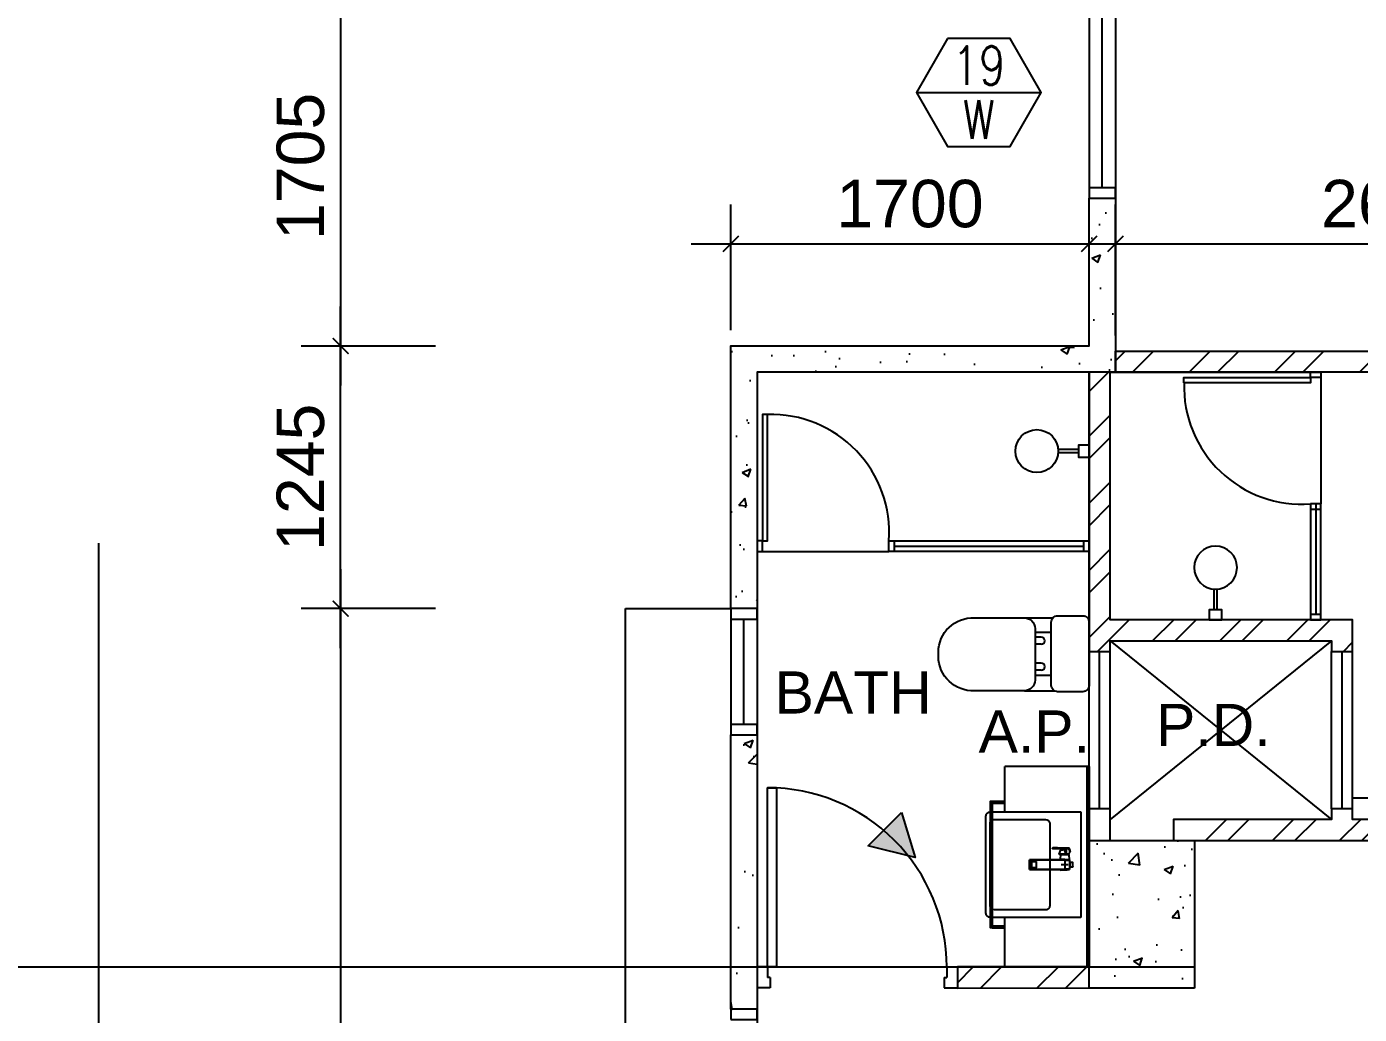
# Model space of a CAD drawing. Header units: millimetres. Extents: x 0 to 70486, y 148 to 42536.
# Drawn here: x 8159 to 14481, y 21393 to 26078 of the extents above; entities that cross this region are included whole.
import ezdxf
from ezdxf.enums import TextEntityAlignment as Align

# ---------------------------------------------------------------- set-up
doc = ezdxf.new("R2010")
doc.units = ezdxf.units.MM
doc.linetypes.add('CENTERX2', pattern=[101.6, 63.5, -12.7, 12.7, -12.7])
doc.layers.get('Defpoints').update_dxf_attribs({"color": 8})
for name, color, linetype in [('Architectural Features', 8, 'Continuous'), ('Default', 8, 'Continuous'), ('Door', 8, 'Continuous'), ('FSD', 8, 'Continuous'), ('GBP A.P.', 8, 'Continuous'), ('GBP Dim', 8, 'Continuous'), ('GBP Text 200', 8, 'Continuous'), ('grid', 8, 'CENTERX2'), ('hatch', 8, 'Continuous'), ('LP-Furn built-in', 8, 'Continuous'), ('LP-Sanitary', 8, 'Continuous'), ('LP-WC', 8, 'Continuous'), ('PD', 8, 'Continuous'), ('PD DOOR', 8, 'Continuous'), ('TEXT', 8, 'Continuous'), ('TEXT Ref', 8, 'Continuous'), ('WALL-NEW', 8, 'Continuous'), ('WALL-STRUCTURE', 8, 'Continuous'), ('WINDOW', 8, 'Continuous'), ('Window Mark', 8, 'Continuous'), ('zzz-room mix', 8, 'Continuous')]:
    doc.layers.add(name, color=color, linetype=linetype)
doc.layers.add('LP-Nonplot', color=8, linetype='Continuous', plot=False)
doc.styles.add('BH', font='arial.ttf')
doc.styles.add('ROMANS', font='romans.shx')
doc.dimstyles.new('200 GBP', dxfattribs={"dimscale": 1.5, "dimtxt": 150, "dimasz": 50, "dimexe": 125, "dimexo": 50, "dimgap": 50, "dimtad": 1, "dimdec": 0, "dimzin": 0, "dimdsep": 46, "dimtxsty": 'BH', "dimblk": 'ARCHTICK', "dimcen": 0.09, "dimdle": 125, "dimclrd": 9, "dimclre": 9, "dimclrt": 1, "dimadec": 0, "dimazin": 0, "dimtfac": 1, "dimtdec": 0, "dimtix": 1, "dimtmove": 2, "dimatfit": 3, "dimldrblk": 'ARCHTICK', "dimfxl": 300, "dimfxlon": 1, "dimtolj": 1, "dimtzin": 0, "dimarcsym": 0})

# ---------------------------------------------------------------- blocks, each defined once
blk = doc.blocks.new('SEANNOT_GROUP2')
at = {"layer": 'Default'}
blk.add_line((81.5, 351.1), (81.5, 317.9), dxfattribs=at)
blk = doc.blocks.new('SEANNOT_GROUP3')
at = {"layer": 'Default'}
blk.add_line((99.8, 335.2), (63.8, 335.2), dxfattribs=at)
blk = doc.blocks.new('ghtfdgd')
at = {"layer": 'LP-Sanitary'}
for p, q in [((79214.2, -115039.6), (79218.2, -114994.6)), ((79220.2, -114994.6), (79217.1, -115027.9)), ((79220.2, -114994.6), (79218.2, -114994.6)), ((79218.9, -115183.4), (79220.2, -114994.6)), ((79261.1, -114994.6), (79220.2, -114994.6)), ((79230.7, -114993.6), (79230.7, -114979.6)), ((79231.2, -114979.1), (79250.2, -114979.1)), ((79250.2, -114994.1), (79231.2, -114994.1)), ((79238.9, -114994.1), (79238.9, -114994.6)), ((79242.4, -114994.6), (79242.4, -114994.1)), ((79250.7, -114979.6), (79250.7, -114993.6)), ((79263.2, -114994.6), (79261.1, -114994.6)), ((79261.1, -114994.6), (79262.4, -115183.4)), ((79264.2, -115027.9), (79261.1, -114994.6)), ((79263.2, -114994.6), (79288.7, -114996.6)), ((79263.2, -114994.6), (79267.1, -115039.6)), ((79288.7, -115037.7), (79288.7, -114996.6)), ((79290.7, -115009.4), (79290.7, -115000.9)), ((79317.3, -115002.9), (79318.9, -114997.5)), ((79319.4, -115044.7), (79317.3, -115002.9)), ((79318.7, -114997.4), (79318.9, -114997.5)), ((79319.3, -114997.6), (79318.9, -114997.4)), ((79318.9, -114997.5), (79319.4, -114997.7)), ((79319.4, -114997.7), (79319.4, -115044.7)), ((79319.8, -115045.3), (79319.8, -114998.3)), ((79217.1, -115027.9), (79214.2, -115039.6)), ((79217.1, -115039.6), (79214.2, -115039.6)), ((79215.7, -115019.1), (79215.7, -115005.6)), ((79215.7, -115005.6), (79217.2, -115005.6)), ((79217.5, -115184.4), (79217.1, -115027.9)), ((79264.2, -115027.9), (79263.8, -115184.4)), ((79264.2, -115027.9), (79267.1, -115039.6)), ((79267.1, -115039.6), (79264.2, -115039.6)), ((79288.7, -115037.7), (79267.1, -115039.6)), ((79290.7, -115009.6), (79290.7, -115009.4)), ((79290.7, -115010.3), (79290.7, -115009.6)), ((79290.7, -115044.4), (79290.7, -115010.3)), ((79290.7, -115044.7), (79290.7, -115044.4)), ((79290.9, -115010.4), (79310.4, -115018.6)), ((79290.9, -115010.4), (79290.9, -115044.5)), ((79290.9, -115044.5), (79310.4, -115036.3)), ((79310.7, -115017.8), (79291, -115009.5)), ((79291, -115009.5), (79291, -115009.5)), ((79291, -115009.5), (79291, -115009.5)), ((79291, -115044.9), (79310.7, -115036.6)), ((79310.4, -115018.6), (79310.5, -115018.7)), ((79310.4, -115036.3), (79310.5, -115036.2)), ((79310.5, -115018.7), (79310.5, -115027.4)), ((79310.5, -115036.2), (79310.5, -115027.4)), ((79310.7, -115017.8), (79314.8, -115009.2)), ((79313.5, -115028.9), (79313.5, -115020.8)), ((79313.5, -115020.8), (79317.3, -115050.9)), ((79313.5, -115028.9), (79313.5, -115036.9)), ((79313.5, -115036.9), (79317.3, -115075.5)), ((79313.5, -115037), (79317.3, -115075.5)), ((79315.2, -115010.7), (79313.6, -115020.4)), ((79313.6, -115020.5), (79313.6, -115020.4)), ((79317.3, -115050.5), (79313.6, -115020.5)), ((79315.2, -115010.7), (79317.3, -115050.4)), ((79318, -115050.2), (79316, -115010.5)), ((79317.3, -115050.4), (79317.3, -115050.5)), ((79317.3, -115051.4), (79317.3, -115063.3)), ((79317.3, -115075.1), (79317.3, -115063.3)), ((79317.7, -115051.6), (79318.9, -115052.3)), ((79317.7, -115063.5), (79317.7, -115051.6)), ((79317.7, -115063.5), (79317.7, -115075.4)), ((79319.4, -115051), (79318, -115050.2)), ((79318.9, -115074.8), (79318.9, -115052.3)), ((79319.4, -115044.7), (79319.4, -115051)), ((79319.8, -115051.6), (79319.8, -115045.3)), ((79319.8, -115051.9), (79319.8, -115051.6)), ((79319.8, -115051.9), (79319.8, -115074.4)), ((79317.7, -115075.4), (79318.9, -115074.8)), ((79318, -115076), (79319.3, -115075.3)), ((79319.8, -115074.4), (79319.8, -115074.6)), ((79218.9, -115183.4), (79217.5, -115184.4)), ((79217.5, -115184.4), (79263.8, -115184.4)), ((79262.4, -115183.4), (79218.9, -115183.4)), ((79225, -115154.8), (79225, -115173.1)), ((79255.3, -115153.8), (79226, -115153.8)), ((79255.3, -115154), (79226, -115154)), ((79226, -115174.1), (79255.3, -115174.1)), ((79256.3, -115173.1), (79256.3, -115154.8)), ((79262.4, -115183.4), (79263.8, -115184.4))]:
    blk.add_line(p, q, dxfattribs=at)
for centre, radius, start, end in [((79231.2, -114979.6), 0.5, 90, 180), ((79231.2, -114993.6), 0.5, 180, 270), ((79250.2, -114979.6), 0.5, 0, 90), ((79250.2, -114993.6), 0.5, 270, 0), ((79280.3, -115017.1), 20, 56.8024, 65.16541), ((79290.9, -115000.9), 0.2, 127.85265, 180), ((79511, -115282.7), 357.7, 125.84981, 127.98251), ((79530.3, -115308.3), 389.7, 125.92638, 127.88363), ((79301.7, -114992.9), 0.28, 69.68638, 135.20106), ((84763.2, -116562.2), 5664.7, 164.02206, 164.08854), ((79318.5, -114997.9), 0.689, 55.95421, 80.13248), ((79319, -114998.3), 0.8, 0.00654, 61.47672), ((79240.7, -115019.1), 25, 180, 185.74251), ((79280.3, -115017.1), 20, 294.83459, 301.61275), ((79290.9, -115044.7), 0.2, 180.01397, 293.04704), ((79234, -109870), 5139.5, 270.63577, 270.89969), ((79227.2, -108854.2), 6155.7, 270.59451, 270.81562), ((79288.3, -115009.7), 2.67, 3.1953, 9.33669), ((79319.7, -114996.5), 23.1, 247.12521, 247.49949), ((79339.3, -115104.4), 73.6, 112.75714, 112.87481), ((79312.3, -115020.9), 1.23, 6.09456, 11.51592), ((79308.7, -115037.4), 4.84, 5.24499, 7.19277), ((79310.7, -115037.3), 2.83, 5.64545, 8.81471), ((79314, -115009.4), 0.822, 12.82151, 37.37855), ((79314.7, -115011.5), 2.53, 77.49723, 90.78809), ((79315.1, -115009.5), 0.509, 38.0096, 78.40522), ((79313.8, -115010.5), 2.18, 358.67427, 36.2852), ((79317.8, -115050.7), 0.54, 62.22165, 149.68726), ((79305.3, -115051.3), 11.9, 359.62289, 2.1624), ((79315.7, -115050), 2.38, 342.31294, 353.97204), ((79317.3, -115050.2), 0.738, 359.2113, 2.9985), ((79319.1, -115051.6), 0.688, 1.5121, 63.73401), ((79313.2, -115075.2), 4.12, 356.11976, 1.38136), ((79317.8, -115075.5), 0.494, 177.69922, 295.85307), ((79318.6, -115075.3), 0.938, 181.08912, 220.22046), ((79319, -115074.6), 0.786, 294.19625, 0.49169)]:
    blk.add_arc(centre, radius, start, end, dxfattribs=at)
for centre, major_axis, ratio, start_param, end_param in [((79290.9, -115000.9), (0.2, 0), 0.870233, 1.308042, 3.141593), ((79290.9, -115000.9), (0.123, -0.158), 0.834595, 2.099205, 3.141593), ((79290.9, -115000.9), (0.123, -0.158), 0.834595, 3.141593, 3.165459), ((79301.6, -114992.9), (0.117, -0.162), 0.844851, 2.109561, 3.167674), ((79316.8, -115003.6), (0.961, -0.275), 0.902908, 1.271288, 1.565184), ((79318.4, -114998), (-0.211, -0.772), 0.117484, 2.694436, 3.141054), ((79318.5, -114998.1), (-0.382, -0.703), 0.237912, 2.705017, 3.14394), ((79319, -114998.3), (-0.382, -0.703), 0.237912, 2.705017, 3.141091), ((79319, -114998.3), (-0.8, 0), 0.876594, 3.141494, 4.164132), ((79290.9, -115009.4), (0.2, 0), 0.870251, 1.333095, 3.141593), ((79290.9, -115010.3), (0.2, 0), 0.5, 3.141593, 4.712389), ((79290.9, -115044.4), (0.2, 0), 0.5, 3.141593, 4.712389), ((79290.9, -115010), (0.077, 0.836), 0.04975, 4.217846, 5.325586), ((79290.9, -115044.1), (-0.077, 0.836), 0.04975, 2.065339, 3.17308), ((79310.4, -115018.2), (-0.311, -0.737), 0.21898, 1.092037, 2.210933), ((79310.4, -115035.9), (-0.311, 0.737), 0.21898, 2.049556, 3.141593), ((79310.5, -115018.3), (-0.309, -0.738), 0.217421, 1.09135, 2.210755), ((79310.5, -115035.8), (-0.309, 0.738), 0.217421, 2.050243, 3.169648), ((79310.4, -115035.9), (-0.311, 0.737), 0.21898, 3.141593, 3.168451), ((79314.3, -115020.6), (-0.782, -0.167), 0.921627, 5.682069, 6.099643), ((79314.3, -115020.8), (-0.794, -0.099), 0.898005, 5.760928, 6.175764), ((79314.3, -115036.7), (0.793, 0.106), 0.789486, 3.026004, 3.133916), ((79314.3, -115036.9), (0.796, 0.077), 0.827125, 3.057559, 3.141593), ((79315.1, -115009.6), (0.173, 0.708), 0.018166, 0.444134, 0.918054), ((79315.3, -115009.6), (0.412, 0.321), 0.549065, 0.513637, 1.195391), ((79315.7, -115010.9), (-0.499, -0.026), 0.868619, 4.118709, 5.82428), ((79317.8, -115050.6), (-0.5, -0.016), 0.857677, 4.139605, 5.842177), ((79317.8, -115050.9), (-0.5, -0.02), 0.273668, 4.356492, 6.23412), ((79317.8, -115063.3), (-0.5, 0), 0.5, 0.054498, 1.448623), ((79319, -115045.3), (-0.8, 0), 0.876594, 3.141494, 4.164132), ((79317.8, -115075.5), (-0.494, 0.079), 0.969108, 0.192451, 2.070079), ((79226, -115154.8), (-1, 0), 0.992546, 4.712389, 6.283185), ((79226, -115154.9), (1, 0), 0.890286, 1.570796, 3.141593), ((79226, -115173.1), (1, 0), 0.992546, 3.141593, 4.712389), ((79255.3, -115154.8), (-1, 0), 0.992546, 3.141593, 4.712389), ((79255.3, -115154.9), (1, 0), 0.890286, 0, 1.570796), ((79255.3, -115173.1), (1, 0), 0.992546, 4.712389, 6.283185)]:
    blk.add_ellipse(centre, major_axis=major_axis, ratio=ratio, start_param=start_param, end_param=end_param, dxfattribs=at)
for points, knots in [([(79291, -115000.7), (79291, -115000.8), (79291, -115000.8), (79291, -115000.9), (79291, -115001.2), (79291, -115001.4), (79291, -115001.7), (79291, -115002.7), (79291, -115003.8), (79291, -115004.8), (79291, -115006.3), (79291, -115007.8), (79291, -115009.2)], [0, 0, 0, 0, 0.02306, 0.02306, 0.02306, 0.115301, 0.115301, 0.115301, 0.484264, 0.484264, 0.484264, 1, 1, 1, 1]), ([(79301.6, -114992.7), (79301.9, -114992.8), (79302.2, -114992.9), (79302.5, -114993), (79305, -114993.6), (79307.5, -114994.3), (79310.1, -114995), (79312.9, -114995.8), (79315.8, -114996.6), (79318.7, -114997.4)], [0, 0, 0, 0, 0.051688, 0.051688, 0.051688, 0.494848, 0.494848, 0.494848, 1, 1, 1, 1]), ([(79317.1, -115002.7), (79317, -115003), (79316.9, -115003.3), (79316.8, -115003.6), (79316.5, -115004.7), (79316.2, -115005.8), (79315.9, -115006.9), (79315.7, -115007.6), (79315.4, -115008.3), (79315.2, -115009)], [0, 0, 0, 0, 0.131954, 0.131954, 0.131954, 0.659772, 0.659772, 0.659772, 1, 1, 1, 1]), ([(79318.7, -114997.4), (79318.6, -114997.5), (79318.6, -114997.7), (79318.5, -114997.9), (79318.2, -114999), (79317.9, -115000.1), (79317.5, -115001.2), (79317.4, -115001.7), (79317.2, -115002.2), (79317.1, -115002.7)], [0, 0, 0, 0, 0.095324, 0.095324, 0.095324, 0.707603, 0.707603, 0.707603, 1, 1, 1, 1]), ([(79291, -115009.5), (79291, -115009.5), (79290.9, -115009.5), (79290.8, -115009.6), (79290.7, -115009.6), (79290.7, -115009.6)], [0, 0, 0, 0, 0.5, 0.5, 1, 1, 1, 1]), ([(79310.5, -115018.7), (79310.9, -115018.8), (79311.2, -115019), (79311.9, -115019.4), (79312.2, -115019.7), (79312.8, -115020.1), (79313, -115020.3), (79313.4, -115020.5), (79313.5, -115020.5), (79313.5, -115020.7)], [0, 0, 0, 0, 0.25, 0.25, 0.5, 0.5, 0.75, 0.75, 1, 1, 1, 1]), ([(79310.5, -115036.2), (79310.9, -115036.1), (79311.2, -115035.9), (79311.9, -115035.6), (79312.2, -115035.5), (79312.8, -115035.6), (79313, -115035.7), (79313.4, -115036.2), (79313.5, -115036.5), (79313.5, -115036.8)], [0, 0, 0, 0, 0.25, 0.25, 0.5, 0.5, 0.75, 0.75, 1, 1, 1, 1]), ([(79313.6, -115020.4), (79313.5, -115020.2), (79313.5, -115020), (79313.3, -115019.6), (79313.2, -115019.3), (79312.7, -115018.8), (79312.3, -115018.6), (79311.6, -115018.2), (79311.2, -115018), (79310.8, -115017.9)], [0, 0, 0, 0, 0.25, 0.25, 0.5, 0.5, 0.75, 0.75, 1, 1, 1, 1]), ([(79310.8, -115036.5), (79311, -115036.5), (79311.3, -115036.3), (79311.8, -115036.2), (79312.2, -115036.1), (79312.5, -115036), (79312.8, -115036), (79313, -115036), (79313.1, -115036.1), (79313.2, -115036.2), (79313.4, -115036.3), (79313.5, -115036.6), (79313.5, -115036.7), (79313.5, -115036.8)], [0, 0, 0, 0, 0.124812, 0.2213171, 0.3092796, 0.3899271, 0.4711589, 0.5451559, 0.6166529, 0.6889172, 0.7974179, 0.8896188, 0.9816515, 0.9816515, 0.9816515, 0.9816515]), ([(79314.8, -115009.2), (79314.8, -115009.2), (79314.9, -115009.2), (79314.9, -115009.2), (79315, -115009.2), (79315, -115009.2), (79315.1, -115009.2), (79315.2, -115009.2)], [0, 0, 0, 0, 0.25, 0.25, 0.5, 0.5, 1, 1, 1, 1]), ([(79315.2, -115009.2), (79315.2, -115009.2), (79315.2, -115009.2), (79315.2, -115009.2), (79315.2, -115009.2), (79315.2, -115009.2)], [0, 0, 0, 0, 0.5, 0.5, 1, 1, 1, 1]), ([(79315.2, -115009.2), (79315.3, -115009.3), (79315.3, -115009.4), (79315.3, -115009.5), (79315.3, -115009.6), (79315.3, -115009.8), (79315.3, -115009.8), (79315.3, -115009.9), (79315.3, -115010), (79315.2, -115010.2), (79315.2, -115010.3), (79315.2, -115010.5), (79315.2, -115010.6), (79315.2, -115010.7)], [0, 0, 0, 0, 0.125, 0.125, 0.25, 0.25, 0.375, 0.375, 0.5, 0.5, 0.75, 0.75, 1, 1, 1, 1]), ([(79317.3, -115050.5), (79317.3, -115050.5), (79317.3, -115050.5), (79317.3, -115050.6), (79317.3, -115050.6), (79317.3, -115050.7), (79317.3, -115050.8), (79317.3, -115050.9)], [0, 0, 0, 0, 0.25, 0.25, 0.5, 0.5, 1, 1, 1, 1]), ([(79317.3, -115051.4), (79317.3, -115051.5), (79317.3, -115051.5), (79317.5, -115051.6), (79317.6, -115051.6), (79317.7, -115051.6)], [0, 0, 0, 0, 0.5, 0.5, 1, 1, 1, 1]), ([(79317.7, -115051.6), (79317.7, -115051.6), (79317.7, -115051.5), (79317.8, -115051.4), (79317.8, -115051.3), (79317.8, -115051.1), (79317.8, -115051), (79317.9, -115050.9), (79317.9, -115050.8), (79317.9, -115050.7)], [0, 0, 0, 0, 0.25, 0.25, 0.5, 0.5, 0.75, 0.75, 1, 1, 1, 1]), ([(79319.4, -115051), (79319.4, -115051), (79319.4, -115051), (79319.4, -115051), (79319.4, -115051), (79319.4, -115051), (79319.4, -115051), (79319.4, -115051.1), (79319.4, -115051.1), (79319.4, -115051.2), (79319.4, -115051.2), (79319.3, -115051.3), (79319.3, -115051.3), (79319.3, -115051.4), (79319.3, -115051.5), (79319.2, -115051.6), (79319.2, -115051.6), (79319.1, -115051.7), (79319.1, -115051.8), (79319, -115051.9), (79319, -115052), (79318.9, -115052.1), (79318.9, -115052.1), (79318.9, -115052.2), (79318.9, -115052.3), (79318.9, -115052.3), (79318.9, -115052.3), (79318.9, -115052.3), (79318.9, -115052.3), (79318.9, -115052.3), (79318.9, -115052.3)], [0, 0, 0, 0, 0.000034, 0.000034, 0.000034, 0.03445, 0.03445, 0.03445, 0.175251, 0.175251, 0.175251, 0.317196, 0.317196, 0.317196, 0.479622, 0.479622, 0.479622, 0.662074, 0.662074, 0.662074, 0.829132, 0.829132, 0.829132, 0.958486, 0.958486, 0.958486, 0.999966, 0.999966, 0.999966, 1, 1, 1, 1]), ([(79319.8, -115051.9), (79319.8, -115052), (79319.7, -115052), (79319.7, -115052.1), (79319.6, -115052.2), (79319.4, -115052.3), (79319.3, -115052.3), (79319.1, -115052.3), (79319, -115052.3), (79318.9, -115052.3)], [0, 0, 0, 0, 0.25, 0.25, 0.5, 0.5, 0.75, 0.75, 1, 1, 1, 1]), ([(79317.3, -115075.1), (79317.3, -115075.2), (79317.3, -115075.2), (79317.5, -115075.3), (79317.6, -115075.3), (79317.7, -115075.4)], [0, 0, 0, 0, 0.5, 0.5, 1, 1, 1, 1]), ([(79319.8, -115074.4), (79319.8, -115074.5), (79319.7, -115074.5), (79319.7, -115074.6), (79319.6, -115074.7), (79319.4, -115074.8), (79319.3, -115074.8), (79319.1, -115074.8), (79319, -115074.8), (79318.9, -115074.8)], [0, 0, 0, 0, 0.25, 0.25, 0.5, 0.5, 0.75, 0.75, 1, 1, 1, 1]), ([(79319.3, -115075.3), (79319.3, -115075.3), (79319.3, -115075.3), (79319.2, -115075.3), (79319.2, -115075.3), (79319.1, -115075.3), (79319.1, -115075.2), (79319, -115075.2), (79319, -115075.1), (79318.9, -115075.1), (79318.9, -115075), (79318.9, -115074.9), (79318.9, -115074.9), (79318.9, -115074.9), (79318.9, -115074.8), (79318.9, -115074.8), (79318.9, -115074.8), (79318.9, -115074.8), (79318.9, -115074.8)], [0.3296223, 0.3296223, 0.3296223, 0.3296223, 0.4796217, 0.4796217, 0.4796217, 0.6620737, 0.6620737, 0.6620737, 0.829132, 0.829132, 0.829132, 0.9584856, 0.9584856, 0.9584856, 0.9999655, 0.9999655, 0.9999655, 1, 1, 1, 1])]:
    blk.add_open_spline(points, degree=3, knots=knots, dxfattribs=at)
for points, degree in [([(79301.8, -114992.7), (79301.7, -114992.6), (79301.7, -114992.7), (79301.6, -114992.7)], 3), ([(79318.6, -114997.3), (79316.3, -114996.6), (79310.7, -114995.1), (79301.8, -114992.7)], 3), ([(79313.5, -115028.9), (79313.5, -115028.4), (79313.4, -115028), (79312.3, -115027.4), (79311.4, -115027.4), (79310.5, -115027.4)], 5), ([(79317.9, -115075.9), (79317.9, -115076), (79318, -115076), (79318, -115075.9)], 3)]:
    blk.add_open_spline(points, degree=degree, dxfattribs=at)
at = {"layer": 'LP-Nonplot'}
for name in ['SEANNOT_GROUP2', 'SEANNOT_GROUP3']:
    blk.add_blockref(name, (79159.1, -115352.3), dxfattribs=at)
blk = doc.blocks.new('SINK')
at = {"layer": 'LP-Sanitary'}
blk.add_line((-74936.8, -44774), (-75436.8, -44774), dxfattribs=at)
blk.add_lwpolyline([(-75436.8, -44774), (-75436.8, -45203.2, 0.414214), (-75416.8, -45223.2), (-74956.8, -45223.2, 0.414214), (-74936.8, -45203.2), (-74936.8, -44774)], format="xyb", dxfattribs=at)
blk.add_lwpolyline([(-75401.8, -44941.1), (-75401.8, -45183.3, 0.414117), (-75381.8, -45203.2), (-74991.8, -45203.2, 0.41431), (-74971.8, -45183.2), (-74971.8, -44941.1, 0.414117), (-74991.8, -44921.1), (-75381.8, -44921.1, 0.41431)], format="xyb", close=True, dxfattribs=at)
at = {"layer": 'LP-Furn built-in'}
blk.add_blockref('ghtfdgd', (-154427.4, 70168.1), dxfattribs=at)
blk = doc.blocks.new('pln_sink 1100x380')
at = {"ltscale": 1000}
for p, q in [((0, 0), (400, 0)), ((400, 0), (400, -235)), ((459.9, -184.9), (400, -184.9)), ((459.9, -194.9), (400, -194.9)), ((400, -735), (400, -950)), ((459.9, -776.6), (400, -776.6)), ((459.9, -786.6), (400, -786.6)), ((0, -950), (400, -950))]:
    blk.add_line(p, q, dxfattribs=at)
for points in [[(10, -950), (10, 0), (0, 0), (0, -950), (10, -950)], [(10, 0), (10, -950), (0, -950), (0, 0), (10, 0)]]:
    blk.add_lwpolyline(points, dxfattribs=at)
at = {"ltscale": 200}
blk.add_lwpolyline([(459.9, -184.9), (468.4, -184.9), (468.4, -786.6), (459.9, -786.6)], close=True, dxfattribs=at)
at = {"layer": 'LP-Furn built-in', "extrusion": (0, 0, -1), "zscale": -1, "rotation": 270}
blk.add_blockref('SINK', (44734, -75671.8), dxfattribs=at)
blk = doc.blocks.new('pln_shower head')
at = {"ltscale": 100}
for points in [[(101, 9.1), (200, 9.1)], [(101, -5.9), (200, -5.9)]]:
    blk.add_lwpolyline(points, dxfattribs=at)
at = {"ltscale": 0.5}
blk.add_lwpolyline([(248, 30.1), (248, -29.9), (200, -29.9), (200, 30.1)], close=True, dxfattribs=at)
at = {"ltscale": 100}
blk.add_circle((0, 0), 101.9, dxfattribs=at)
blk = doc.blocks.new('pln_toilet')
for p, q in [((-170.1, -306.5), (-170.1, -171.6)), ((175.5, -306.5), (175.5, -165.2)), ((-78.2, -226.9), (-78.2, -256.5)), ((-45, -226.9), (-45, -256.5)), ((44.7, -226.9), (44.7, -256.5)), ((77.9, -226.9), (77.9, -256.5))]:
    blk.add_line(p, q)
for points in [[(180, -30), (180, -149.3, -0.414214), (150, -179.3), (-150, -179.3, -0.414214), (-180, -149.3), (-180, -30, -0.414214), (-150, 0), (150, 0, -0.414214)], [(175.5, -306.5), (175.5, -545.1, -0.424695), (14, -715.1), (-7.8, -715.1, -0.423698), (-170.1, -545.1), (-170.1, -306.5, -0.414214), (-120.1, -256.5), (125.5, -256.5, -0.414214)]]:
    blk.add_lwpolyline(points, format="xyb", close=True)
for points in [[(-101.9, -256.5), (-101.9, -179.3)], [(102.9, -179.3), (102.9, -256.5)]]:
    blk.add_lwpolyline(points)
for centre in [(-61.6, -226.9), (61.3, -226.9)]:
    blk.add_arc(centre, 16.6, 0, 180)
blk = doc.blocks.new('_ArchTick')
at = {"color": 0, "const_width": 0.1}
blk.add_lwpolyline([(0.5, 0.5), (-0.5, -0.5)], dxfattribs=at)
blk = doc.blocks.new('*D291')
at = {"layer": 'Defpoints', "color": 0, "transparency": 16777216}
for p in [(9648.5, 23317.7), (9648.3, 17217.7), (9648.3, 17217.7)]:
    blk.add_point(p, dxfattribs=at)
at = {"layer": 'GBP Dim', "color": 9, "lineweight": -2, "transparency": 16777216}
for p, q in [((9648.3, 23505.2), (9648.3, 17030.2)), ((9648.3, 23317.7), (9460.8, 23317.7)), ((9648.3, 17217.7), (9460.8, 17217.7))]:
    blk.add_line(p, q, dxfattribs=at)
at = {"layer": 'GBP Dim', "color": 9, "lineweight": -2, "transparency": 16777216, "xscale": 75, "yscale": 75, "zscale": 75}
for p, rotation in [((9648.3, 23317.7), 90), ((9648.3, 17217.7), 270)]:
    blk.add_blockref('_ArchTick', p, dxfattribs=dict(at, rotation=rotation))
at = {"layer": 'GBP Dim', "transparency": 16777216, "insert": (9458.4, 20267.7), "char_height": 225, "attachment_point": 5, "rotation": 90, "style": 'BH'}
blk.add_mtext('\\A1;6100', dxfattribs=at)
blk = doc.blocks.new('*D322')
at = {"layer": 'Defpoints', "color": 0, "transparency": 16777216}
for p in [(10583.5, 26267.7), (9648.3, 24563), (10583.5, 24563)]:
    blk.add_point(p, dxfattribs=at)
at = {"layer": 'GBP Dim', "color": 9, "lineweight": -2, "transparency": 16777216}
for p, q in [((9648.3, 26455.2), (9648.3, 24375.5)), ((10098.3, 26267.7), (9460.8, 26267.7)), ((10098.3, 24563), (9460.8, 24563))]:
    blk.add_line(p, q, dxfattribs=at)
at = {"layer": 'GBP Dim', "color": 9, "lineweight": -2, "transparency": 16777216, "xscale": 75, "yscale": 75, "zscale": 75}
for p, rotation in [((9648.3, 26267.7), 90), ((9648.3, 24563), 270)]:
    blk.add_blockref('_ArchTick', p, dxfattribs=dict(at, rotation=rotation))
at = {"layer": 'GBP Dim', "transparency": 16777216, "insert": (9458.4, 25415.4), "char_height": 225, "attachment_point": 5, "rotation": 90, "style": 'BH'}
blk.add_mtext('\\A1;1705', dxfattribs=at)
blk = doc.blocks.new('*D324')
at = {"layer": 'Defpoints', "color": 0, "transparency": 16777216}
for p in [(13199, 25047.8), (11499, 24564), (13199, 24564, 0)]:
    blk.add_point(p, dxfattribs=at)
at = {"layer": 'GBP Dim', "color": 9, "lineweight": -2, "transparency": 16777216}
for p, q in [((11499, 24639), (11499, 25235.3)), ((13199, 24639), (13199, 25235.3)), ((11311.5, 25047.8), (13386.5, 25047.8))]:
    blk.add_line(p, q, dxfattribs=at)
at = {"layer": 'GBP Dim', "color": 9, "lineweight": -2, "transparency": 16777216, "xscale": 75, "yscale": 75, "zscale": 75, "rotation": 180}
blk.add_blockref('_ArchTick', (11499, 25047.8), dxfattribs=at)
at = {"layer": 'GBP Dim', "color": 9, "lineweight": -2, "transparency": 16777216, "xscale": 75, "yscale": 75, "zscale": 75}
blk.add_blockref('_ArchTick', (13199, 25047.8), dxfattribs=at)
at = {"layer": 'GBP Dim', "transparency": 16777216, "insert": (12349, 25237.7), "char_height": 225, "attachment_point": 5, "style": 'BH'}
blk.add_mtext('\\A1;1700', dxfattribs=at)
blk = doc.blocks.new('MISCWINDOWS')
blk.add_line((-4.041, 0), (4.041, 0))
blk.add_lwpolyline([(-2.021, 3.5), (-4.041, 0), (-2.021, -3.5), (2.021, -3.5), (4.041, 0), (2.021, 3.5)], close=True)
at = {"style": 'BH'}
for tag, p in [('MARK_NUMBER', (0, 1.75)), ('DWG_NUMBER', (0, -1.75))]:
    blk.add_attdef(tag, text='', height=2.5, dxfattribs=at).set_placement(p, align=Align.MIDDLE_CENTER)
blk = doc.blocks.new('*D436')
at = {"layer": 'Defpoints', "color": 0, "transparency": 16777216}
for p in [(15974, 25047.8), (13324, 24539), (15974, 24564)]:
    blk.add_point(p, dxfattribs=at)
at = {"layer": 'GBP Dim', "color": 9, "lineweight": -2, "transparency": 16777216}
for p, q in [((13324, 24614), (13324, 25235.3)), ((15974, 24639), (15974, 25235.3)), ((13136.5, 25047.8), (16161.5, 25047.8))]:
    blk.add_line(p, q, dxfattribs=at)
at = {"layer": 'GBP Dim', "color": 9, "lineweight": -2, "transparency": 16777216, "xscale": 75, "yscale": 75, "zscale": 75, "rotation": 180}
blk.add_blockref('_ArchTick', (13324, 25047.8), dxfattribs=at)
at = {"layer": 'GBP Dim', "color": 9, "lineweight": -2, "transparency": 16777216, "xscale": 75, "yscale": 75, "zscale": 75}
blk.add_blockref('_ArchTick', (15974, 25047.8), dxfattribs=at)
at = {"layer": 'GBP Dim', "transparency": 16777216, "insert": (14649, 25237.7), "char_height": 225, "attachment_point": 5, "style": 'BH'}
blk.add_mtext('\\A1;2650', dxfattribs=at)
blk = doc.blocks.new('*D504')
at = {"layer": 'Defpoints', "color": 0, "transparency": 16777216}
for p in [(9648.3, 24563), (10583.5, 24563), (10583.5, 23317.7)]:
    blk.add_point(p, dxfattribs=at)
at = {"layer": 'GBP Dim', "color": 9, "lineweight": -2, "transparency": 16777216}
for p, q in [((9648.3, 23130.2), (9648.3, 24750.5)), ((10098.3, 24563), (9460.8, 24563)), ((10098.3, 23317.7), (9460.8, 23317.7))]:
    blk.add_line(p, q, dxfattribs=at)
at = {"layer": 'GBP Dim', "color": 9, "lineweight": -2, "transparency": 16777216, "xscale": 75, "yscale": 75, "zscale": 75}
for p, rotation in [((9648.3, 24563), 90), ((9648.3, 23317.7), 270)]:
    blk.add_blockref('_ArchTick', p, dxfattribs=dict(at, rotation=rotation))
at = {"layer": 'GBP Dim', "transparency": 16777216, "insert": (9458.4, 23940.4), "char_height": 225, "attachment_point": 5, "rotation": 90, "style": 'BH'}
blk.add_mtext('\\A1;1245', dxfattribs=at)
blk = doc.blocks.new('A$C65CE4B9A')
at = {"layer": 'grid', "ltscale": 200}
for p, q in [((-59000, 10500), (-59000, -20450)), ((-66500, -6750), (0, -6750))]:
    blk.add_line(p, q, dxfattribs=at)

msp = doc.modelspace()

# ---------------------------------------------------------------- hatches: boundary and pattern name
at = {"layer": 'FSD'}
msp.add_hatch(color=256, dxfattribs=at).paths.add_polyline_path([(12308.2, 22350.3), (12373.8, 22136.3), (12151.3, 22192.7)])
at = {"layer": 'hatch'}
h = msp.add_hatch(dxfattribs=at)
h.set_pattern_fill('AR-CONC', color=256, scale=60, style=0)
h.set_pattern_definition([(50, (-580552.97, 738548.02), (430.35611, -37.65128), [45, -495]), (355, (-580552.97, 738548), (-83.2508, 451.31528), [36, -396]), (100.4514, (-580517.1, 738544.9), (347.10563, 413.66373), [38.24411, -420.68527]), (46.1842, (-580552.97, 738668), (640.34463, -99.3114), [67.5, -742.5]), (96.6356, (-580499.6, 738659.74), (560.79762, 584.47072), [57.36617, -631.0278]), (351.1842, (-580553, 738668), (560.79717, 584.47116), [54, -594]), (21, (-580492.97, 738638.02), (358.14423, -241.57133), [45, -495]), (326, (-580492.97, 738638), (145.9892, 435.09003), [36, -396]), (71.4514, (-580463.13, 738617.9), (504.13358, 193.5183), [38.24411, -420.68527]), (37.5, (-580552.97, 738548.02), (7.295913, 199.736312), [0, -391.2, 0, -402, 0, -397.5]), (7.5, (-580552.97, 738548.02), (157.841722, 236.647027), [0, -229.2, 0, -382.2, 0, -151.5]), (327.5, (-580686.77, 738548.02), (320.293462, -13.532923), [0, -150, 0, -468, 0, -621]), (317.5, (-580746.77, 738548.02), (349.9117, 60.06299), [0, -195, 0, -310.8, 0, -441])])
h.paths.add_polyline_path([(11499, 23317.7), (11499, 24564), (13199, 24564), (13199, 25264), (13324, 25264), (13324, 24439), (11653.8, 24439), (11624, 24439), (11624, 23317.7)])
h = msp.add_hatch(dxfattribs=at)
h.set_pattern_fill('ANSI32', color=256, scale=30, style=0)
h.set_pattern_definition([(45, (13699, 24463.98), (-202.056, 202.056), []), (45, (13833.7, 24463.98), (-202.056, 202.056), [])])
edge = h.paths.add_edge_path()
edge.add_line((13324, 24439), (13324, 24539))
edge.add_line((13324, 24539), (15199, 24539))
edge.add_line((15199, 24539), (15249, 24539))
edge.add_line((15249, 24539), (16074, 24539))
edge.add_line((16074, 24539), (16074, 24439))
edge.add_line((16074, 24439), (13324, 24439))
h = msp.add_hatch(dxfattribs=at)
h.set_pattern_fill('ANSI32', color=256, scale=600, style=0)
h.set_pattern_definition([(45, (10808.3, 7743.9), (-159.099, 159.099), []), (45, (10914.36, 7743.9), (-159.099, 159.099), [])])
edge = h.paths.add_edge_path()
edge.add_line((14449, 23114), (14449, 23264))
edge.add_line((14449, 23264), (13299, 23264))
edge.add_line((13299, 23264), (13299, 24439))
edge.add_line((13299, 24439), (13299, 24439))
edge.add_line((13299, 24439), (13199, 24439))
edge.add_line((13199, 24439), (13199, 23114))
edge.add_line((13199, 23114), (13299, 23114))
edge.add_line((13299, 23114), (13299, 23164))
edge.add_line((13299, 23164), (14349, 23164))
edge.add_line((14349, 23164), (14349, 23114))
edge.add_line((14349, 23114), (14449, 23114))
h = msp.add_hatch(dxfattribs=at)
h.set_pattern_fill('AR-CONC', color=256, scale=60, style=0)
h.set_pattern_definition([(50, (8608.3, 4797.68), (430.356, -37.651), [45, -495]), (355, (8608.3, 4797.7), (-83.251, 451.315), [36, -396]), (100.4514, (8644.16, 4794.54), (347.106, 413.664), [38.244, -420.685]), (46.1842, (8608.3, 4917.7), (640.345, -99.311), [67.5, -742.5]), (96.6356, (8661.66, 4909.4), (560.798, 584.47), [57.366, -631.028]), (351.184, (8608.3, 4917.7), (560.797, 584.47), [54, -594]), (21, (8668.3, 4887.68), (358.144, -241.571), [45, -495]), (326, (8668.3, 4887.7), (145.989, 435.09), [36, -396]), (71.4514, (8698.15, 4867.55), (504.134, 193.518), [38.244, -420.685]), (37.5, (8608.3, 4797.68), (7.2959, 199.7363), [0, -391.2, 0, -402, 0, -397.5]), (7.5, (8608.3, 4797.68), (157.8417, 236.647), [0, -229.2, 0, -382.2, 0, -151.5]), (327.5, (8474.5, 4797.68), (320.2935, -13.5329), [0, -150, 0, -468, 0, -621]), (317.5, (8414.5, 4797.68), (349.9117, 60.063), [0, -195, 0, -310.8, 0, -441])])
h.paths.add_polyline_path([(11499, 22718), (11624, 22718), (11624, 21417.7), (11499, 21417.7)])
h = msp.add_hatch(dxfattribs=at)
h.set_pattern_fill('ANSI32', color=256, scale=600, style=0)
h.set_pattern_definition([(45, (-2365, -5989.92), (-159.099, 159.099), []), (45, (-2258.94, -5989.92), (-159.099, 159.099), [])])
h.paths.add_polyline_path([(15974, 22317.7), (14449, 22317.7), (14449, 22367.7), (14349, 22367.7), (14349, 22317.7), (13699, 22317.7), (13699, 21617.8), (13699, 21617.8), (13699, 22217.7), (13799, 22217.7), (13799, 22217.6), (15974, 22217.7)])
h = msp.add_hatch(dxfattribs=at)
h.set_pattern_fill('AR-CONC', color=256, scale=60, style=0)
h.set_pattern_definition([(50, (-580552.97, 738548.02), (430.35611, -37.65128), [45, -495]), (355, (-580552.97, 738548), (-83.2508, 451.31528), [36, -396]), (100.4514, (-580517.1, 738544.9), (347.10563, 413.66373), [38.24411, -420.68527]), (46.1842, (-580552.97, 738668), (640.34463, -99.3114), [67.5, -742.5]), (96.6356, (-580499.6, 738659.74), (560.79762, 584.47072), [57.36617, -631.0278]), (351.1842, (-580553, 738668), (560.79717, 584.47116), [54, -594]), (21, (-580492.97, 738638.02), (358.14423, -241.57133), [45, -495]), (326, (-580492.97, 738638), (145.9892, 435.09003), [36, -396]), (71.4514, (-580463.13, 738617.9), (504.13358, 193.5183), [38.24411, -420.68527]), (37.5, (-580552.97, 738548.02), (7.295913, 199.736312), [0, -391.2, 0, -402, 0, -397.5]), (7.5, (-580552.97, 738548.02), (157.841722, 236.647027), [0, -229.2, 0, -382.2, 0, -151.5]), (327.5, (-580686.77, 738548.02), (320.293462, -13.532923), [0, -150, 0, -468, 0, -621]), (317.5, (-580746.77, 738548.02), (349.9117, 60.06299), [0, -195, 0, -310.8, 0, -441])])
h.paths.add_polyline_path([(13699, 21517.7), (13199, 21517.7), (13199, 22217.7), (13699, 22217.7)])
h = msp.add_hatch(dxfattribs=at)
h.set_pattern_fill('ANSI32', color=256, scale=30, style=0)
h.set_pattern_definition([(45, (12548.66, 21517.4), (-202.06, 202.06), []), (45, (12683.36, 21517.4), (-202.06, 202.06), [])])
h.paths.add_polyline_path([(12574, 21517.7), (13199, 21517.8), (13199, 21617.8), (12574, 21617.7)])

# ---------------------------------------------------------------- linework, layer by layer
at = {"layer": 'Architectural Features', "ltscale": 50}
msp.add_line((10999.9, 23317.7, 0), (11499, 23317.7, 0), dxfattribs=at)
msp.add_lwpolyline([(17399, 17217.8), (17399, 16717.8), (10999.9, 16717.8), (10999.9, 23317.7)], dxfattribs=at)
at = {"layer": 'Door'}
for p, q in [((11673.7, 21617.8), (11623.7, 21617.8)), ((11673.7, 21617.8), (11673.7, 21567.8)), ((11686.2, 21567.8), (11673.7, 21567.8)), ((11686.2, 21567.8), (11686.2, 21517.8)), ((12511.2, 21567.8), (12523.7, 21567.8)), ((12511.2, 21567.8), (12511.2, 21517.8)), ((12523.7, 21617.8), (12523.7, 21567.8)), ((12523.7, 21617.8), (12573.7, 21617.8)), ((11686.2, 21517.8), (11624.3, 21517.8)), ((12511.2, 21517.8), (12573.7, 21517.8))]:
    msp.add_line(p, q, dxfattribs=at)
msp.add_lwpolyline([(11673.7, 21617.8), (11673.7, 22467.8), (11715.8, 22467.8), (11715.8, 21617.8), (11673.7, 21617.8)], dxfattribs=at)
msp.add_arc((11673.7, 21617.8), 850, 359.99998, 90.00004, dxfattribs=at)
at = {"layer": 'FSD', "ltscale": 5}
msp.add_lwpolyline([(12308.2, 22350.3), (12373.8, 22136.3), (12151.3, 22192.7)], close=True, dxfattribs=at)
at = {"layer": 'LP-Sanitary'}
for p, q in [((14299, 24414), (14299, 23814)), ((11649, 23589), (12249, 23589)), ((12274, 23639), (13174, 23639))]:
    msp.add_line(p, q, dxfattribs=at)
for points in [[(13199, 23664), (13199, 23664), (13199, 24439), (11624, 24439), (11624, 23664)], [(14299, 23264), (14299, 23264), (13981.2, 23264), (13981.2, 23264), (13299, 23264), (13299, 24439), (14299, 24439)], [(14249, 23814), (14249, 23289)], [(14274, 23814), (14274, 23289)], [(14299, 23289), (14299, 23814), (14299, 23814)], [(13174, 23589), (12249, 23589), (12249, 23589)], [(12274, 23614), (13174.7, 23614)], [(13174, 23639), (13199, 23639), (13199, 23589), (13174, 23589), (13174, 23639)]]:
    msp.add_lwpolyline(points, dxfattribs=at)
for points in [[(13649, 24389), (13649, 24414), (14249, 24414), (14249, 24389)], [(14249, 24414), (14249, 24439), (14299, 24439), (14299, 24414)], [(11674, 24239), (11649, 24239), (11649, 23639), (11674, 23639)], [(14249, 23814), (14249, 23789), (14299, 23789), (14299, 23814)], [(11649, 23639), (11624, 23639), (11624, 23589), (11649, 23589)], [(12249, 23639), (12274, 23639), (12274, 23589), (12249, 23589)], [(14249, 23289), (14249, 23264), (14299, 23264), (14299, 23289)]]:
    msp.add_lwpolyline(points, close=True, dxfattribs=at)
for centre, start, end in [((14208.9, 24372.1), 178.27465, 274.11345), ((11690.9, 23679.1), 355.88655, 91.72535)]:
    msp.add_arc(centre, 559.6, start, end, dxfattribs=at)
at = {"layer": 'LP-WC'}
msp.add_lwpolyline([(15974, 22417.7), (14449, 22417.7)], dxfattribs=at)
at = {"layer": 'PD', "ltscale": 20}
for points in [[(13299, 23164), (14349, 22317.7)], [(14349, 23164), (13299, 22317.7)]]:
    msp.add_lwpolyline(points, dxfattribs=at)
at = {"layer": 'PD'}
for points in [[(13199, 22367.7), (13199, 23114)], [(13299, 22367.7), (13299, 23114)], [(14349, 22367.7), (14349, 23114)], [(14449, 22367.7), (14449, 23114)]]:
    msp.add_lwpolyline(points, dxfattribs=at)
at = {"layer": 'PD DOOR'}
for points in [[(13249, 22367.7), (13249, 23114)], [(14399, 22367.7), (14399, 23114)]]:
    msp.add_lwpolyline(points, dxfattribs=at)
at = {"layer": 'WALL-NEW', "elevation": 0}
msp.add_lwpolyline([(11499, 23317.7), (11499, 24564), (13199, 24564), (13199, 25264), (13324, 25264), (13324, 24439), (11653.8, 24439), (11624, 24439), (11624, 23317.7)], close=True, dxfattribs=at)
at = {"layer": 'WALL-NEW'}
for points in [[(13324, 24439), (13324, 24539), (15199, 24539), (15199, 24539), (15249, 24539), (15249, 24539), (16074, 24539), (16074, 24439), (13324, 24439)], [(14449, 23114), (14449, 23264), (13299, 23264), (13299, 24439), (13201.3, 24439), (13199, 24439), (13199, 24439), (13199, 23114), (13199, 23114), (13199, 24439), (13199, 24439), (13199, 23114), (13299, 23114), (13299, 23164), (14349, 23164), (14349, 23114), (14449, 23114)], [(15974, 22317.7), (14449, 22317.7), (14449, 22367.7), (14349, 22367.7), (14349, 22317.7), (13599, 22317.7), (13599, 22217.7), (15974, 22217.7)]]:
    msp.add_lwpolyline(points, dxfattribs=at)
for points in [[(11499, 22718), (11624, 22718), (11624, 21417.7), (11499, 21417.7)], [(13299, 22217.7), (13299, 22367.7), (13199, 22367.7), (13199, 22217.7), (13299, 22217.7)], [(12574, 21517.7), (13199, 21517.8), (13199, 21617.8), (12574, 21617.7)]]:
    msp.add_lwpolyline(points, close=True, dxfattribs=at)
at = {"layer": 'WALL-STRUCTURE'}
msp.add_lwpolyline([(13699, 21517.7), (13199, 21517.7), (13199, 22217.7), (13699, 22217.7)], close=True, dxfattribs=at)
msp.add_lwpolyline([(13699, 21517.7), (13199, 21517.7), (13199, 22217.7), (13699, 22217.7)], close=True, dxfattribs=at)
at = {"layer": 'WINDOW'}
for points in [[(13199, 26217.7), (13199, 25314)], [(13261.5, 25314), (13261.5, 26217.7)], [(13324, 26217.7), (13324, 25314)], [(11499, 23267.7), (11499, 22768)], [(11561.5, 22768), (11561.5, 23267.7)], [(11624, 23267.7), (11624, 22768)]]:
    msp.add_lwpolyline(points, dxfattribs=at)
at = {"layer": 'WINDOW', "elevation": 0}
for points in [[(13199, 25264), (13324, 25264), (13324, 25314), (13199, 25314)], [(11499, 23267.7), (11624, 23267.7), (11624, 23317.7), (11499, 23317.7)], [(11499, 22718), (11624, 22718), (11624, 22768), (11499, 22768)], [(11499, 21367.7), (11624.3, 21367.7), (11624.3, 21417.7), (11499, 21417.7)]]:
    msp.add_lwpolyline(points, close=True, dxfattribs=at)
at = {"layer": 'zzz-room mix'}
msp.add_lwpolyline([(13324, 28242.8), (13324, 27267.7), (13699, 27267.7), (13699, 26267.7), (13324, 26267.7), (13324, 24439), (11624, 24438.9), (11624, 17567.7), (11849, 17567.7), (11849, 17342.8), (15749, 17342.8), (15749, 20017.8), (18709, 20017.8), (18709, 21617.9), (15974, 21617.8), (15974, 23414), (18709, 23414), (18709, 24364), (17249, 24364), (17249, 28242.8)], close=True, dxfattribs=at)

# ---------------------------------------------------------------- block references
at = {"layer": 'LP-Sanitary'}
for name, p, rotation in [('pln_shower head', (12951, 24064.7), 9.155388334729972e-05), ('pln_toilet', (13199, 23103.5), 270), ('pln_sink 1100x380', (13199, 21617.8), 180)]:
    msp.add_blockref(name, p, dxfattribs=dict(at, rotation=rotation))
at = {"layer": 'LP-Sanitary', "xscale": -1, "rotation": 89.99990843944654}
msp.add_blockref('pln_shower head', (13799.1, 23512), dxfattribs=at)
at = {"layer": 'TEXT Ref'}
msp.add_blockref('A$C65CE4B9A', (67500, 28367.9), dxfattribs=at)
at = {"layer": 'Window Mark'}
ref = msp.add_blockref('MISCWINDOWS', (12675.9, 25765.9), dxfattribs=dict(at, xscale=73.25, yscale=73.25, zscale=73.25))
ref.add_attrib('MARK_NUMBER', '19', dxfattribs={"layer": '0', "height": 183.12, "style": 'ROMANS', "width": 0.8}).set_placement((12675.9, 25894), align=Align.MIDDLE_CENTER)
ref.add_attrib('DWG_NUMBER', 'W', dxfattribs={"layer": '0', "height": 183.1, "style": 'ROMANS', "width": 0.8}).set_placement((12675.9, 25637.7), align=Align.MIDDLE_CENTER)

# ---------------------------------------------------------------- texts
at = {"layer": 'GBP A.P.', "style": 'BH'}
msp.add_text('A.P.', height=200, rotation=0.00004, dxfattribs=at).set_placement((12938.8, 22634.7), align=Align.CENTER)
at = {"layer": 'GBP Text 200', "style": 'BH'}
msp.add_text('BATH', height=200, dxfattribs=at).set_placement((12079.6, 22819.8), align=Align.CENTER)
at = {"layer": 'TEXT', "style": 'BH'}
msp.add_text('P.D.', height=200, dxfattribs=at).set_placement((13788.3, 22665.6), align=Align.CENTER)

# ---------------------------------------------------------------- dimensions: what is measured, and where the dimension line sits
at = {"layer": 'GBP Dim'}
for base, p1, p2, angle, picture, middle in [((9648.3, 24563), (10583.5, 26267.7), (10583.5, 24563), 90, '*D322', (9458.4, 25415.4)), ((9648.3, 24563), (10583.5, 23317.7), (10583.5, 24563), 270, '*D504', (9458.4, 23940.4)), ((9648.3, 17217.7), (9648.5, 23317.7), (9648.3, 17217.7), 90, '*D291', (9458.4, 20267.7))]:
    dim = msp.add_linear_dim(base=base, p1=p1, p2=p2, angle=angle, dimstyle='200 GBP', override={"dimclrt": 256}, dxfattribs=at)
    dim.commit()
    dim.dimension.update_dxf_attribs({"geometry": picture, "text_midpoint": middle})
for base, p1, p2, picture, middle in [((13199, 25047.8), (11499, 24564), (13199, 24564, 0), '*D324', (12349, 25237.7)), ((15974, 25047.8), (13324, 24539), (15974, 24564), '*D436', (14649, 25237.7))]:
    dim = msp.add_linear_dim(base=base, p1=p1, p2=p2, dimstyle='200 GBP', override={"dimclrt": 256}, dxfattribs=at)
    dim.commit()
    dim.dimension.update_dxf_attribs({"geometry": picture, "text_midpoint": middle})

doc.saveas('drawing.dxf')
